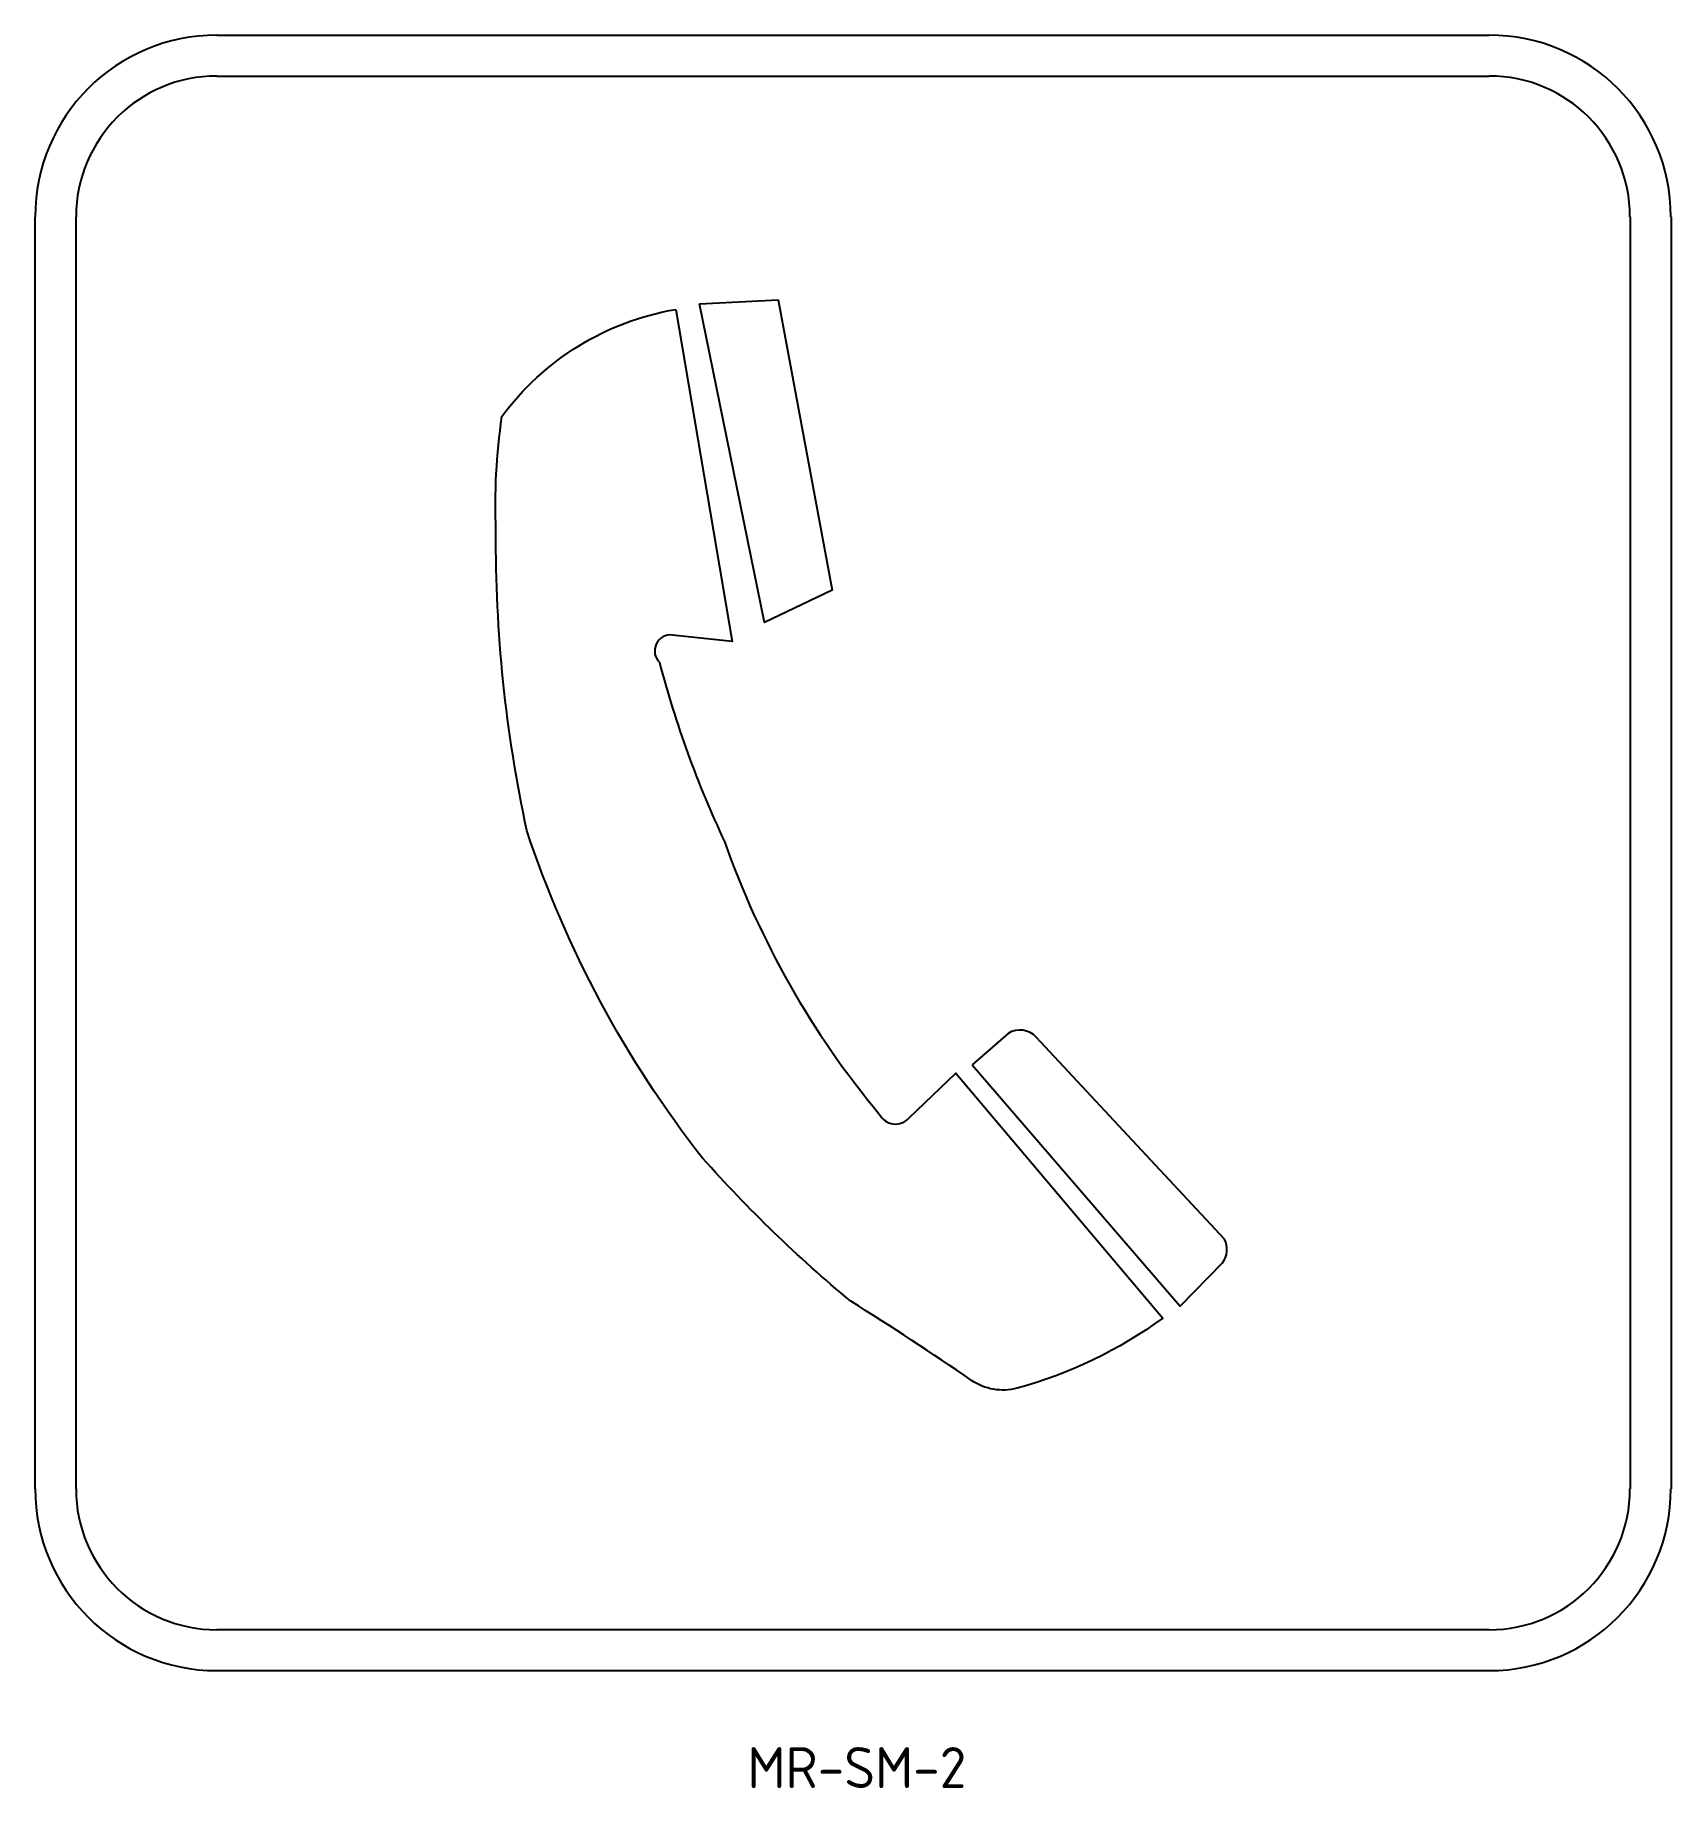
# Model space of a CAD drawing. Extents: x 191 to 311, y 147 to 276.
import ezdxf
from ezdxf.enums import TextEntityAlignment as Align

# ---------------------------------------------------------------- set-up
doc = ezdxf.new("R2010")
doc.units = 0
doc.layers.get('0').update_dxf_attribs({"linetype": 'CONTINUOUS'})
for name, color, linetype in [('L25', 1, 'CONTINUOUS'), ('L35', 3, 'CONTINUOUS'), ('T25', 1, 'CONTINUOUS')]:
    doc.layers.add(name, color=color, linetype=linetype)
doc.styles.add('ISO', font='iso3098b.shx')

# ---------------------------------------------------------------- blocks, each defined once
blk = doc.blocks.new('S2-467')
at = {"layer": 'L25'}
blk.add_lwpolyline([(7.878, 29.802), (9.333, 21.246), (7.792, 21.413, 0.709634), (7.457, 20.71, 0.046121), (9.132, 16.092, 0.089075), (13.119, 9.074, 0.529668), (13.889, 8.974), (15.086, 10.131), (20.419, 3.82, -0.09303), (16.668, 2.013, -0.220025), (15.496, 2.213, 0.011298), (12.382, 4.255, -0.037828), (8.564, 7.941, -0.086482), (4.043, 16.374, -0.05457), (3.245, 24.092, -0.045933), (3.399, 27.04, -0.194906), (7.878, 29.802, 6.023379)], format="xyb", dxfattribs=at)
blk.add_lwpolyline([(8.486, 29.942), (10.515, 30.045), (11.905, 22.569), (10.161, 21.735)], close=True, dxfattribs=at)
blk.add_lwpolyline([(15.515, 10.345), (20.869, 4.121), (21.957, 5.241, 0.299121), (22.006, 5.85), (17.162, 11.053, 0.356937), (16.437, 11.152)], format="xyb", close=True, dxfattribs=at)

msp = doc.modelspace()

# ---------------------------------------------------------------- linework, layer by layer
at = {"layer": 'L35', "linetype": 'Continuous'}
for p, q in [((204.14, 275.96), (297.47, 275.96)), ((204.14, 272.96), (297.47, 272.96)), ((190.81, 169.3), (190.81, 262.63)), ((193.81, 169.3), (193.81, 262.63)), ((307.81, 262.63), (307.81, 169.3)), ((310.81, 262.63), (310.81, 169.3)), ((297.47, 158.96), (204.14, 158.96)), ((297.47, 155.96), (204.14, 155.96))]:
    msp.add_line(p, q, dxfattribs=at)
for centre, radius, start, end in [((204.14, 262.63), 13.33, 90, 180), ((297.47, 262.63), 13.33, 0, 90), ((204.14, 262.63), 10.33, 90, 180), ((297.47, 262.63), 10.33, 0, 90), ((204.14, 169.3), 13.33, 180, 270), ((204.14, 169.3), 10.33, 180, 270), ((297.47, 169.3), 13.33, 270, 0), ((297.47, 169.3), 10.33, 270, 0)]:
    msp.add_arc(centre, radius, start, end, dxfattribs=at)

# ---------------------------------------------------------------- block references
at = {"linetype": 'Continuous', "xscale": 2.848101265822785, "yscale": 2.848101265822785, "zscale": 2.848101265822785}
msp.add_blockref('S2-467', (215.37, 170.96), dxfattribs=at)

# ---------------------------------------------------------------- texts
at = {"layer": 'T25', "color": 3, "style": 'ISO'}
msp.add_text('MR-SM-2', height=3, dxfattribs=at).set_placement((251.09, 147.36), align=Align.CENTER)

doc.saveas('drawing.dxf')
